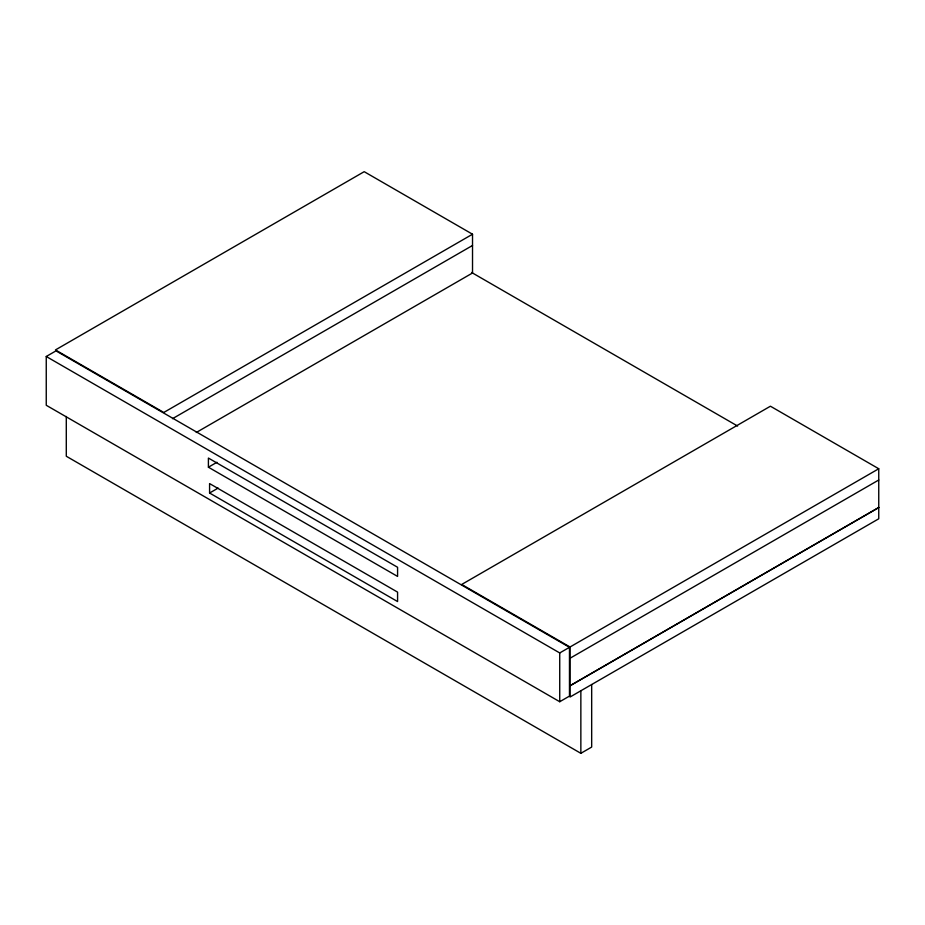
<?xml version="1.0" encoding="UTF-8"?>
<svg xmlns="http://www.w3.org/2000/svg" width="925" height="925" viewBox="0 0 925 925"><rect width="100%" height="100%" fill="white"/><g stroke="black" fill="none" stroke-linecap="round" stroke-linejoin="round"><path stroke-width="1.39" d="M46.25 356.495L55.997 350.864L569.476 647.315L569.476 696.097L559.729 701.728L46.25 405.277L46.25 356.495L559.729 652.946L569.476 647.315M472.525 234.222L163.783 412.469L55.454 349.928L364.196 171.68L472.525 234.222L472.525 272.991L196.285 432.484M172.536 418.667L472.525 245.472M208.403 467.206L397.577 576.425L397.577 567.279L208.403 458.06L208.403 467.206L216.936 462.28M209.582 493.013L397.577 601.551L397.577 592.127L209.582 483.578L209.582 493.013L218.115 488.088M570.02 647.003L878.75 468.755L878.75 518.786L570.02 697.034L570.02 647.003L461.691 584.461L770.421 406.214L878.75 468.755M570.02 658.253L878.75 480.006M66.288 416.447L66.288 456.245L580.854 753.32L591.676 747.065L591.676 684.523M471.6 272.47L737.618 426.055M580.854 690.778L580.854 753.32M559.729 652.946L559.729 701.728M878.75 507.536L570.02 685.772L878.75 507.536"/></g></svg>
